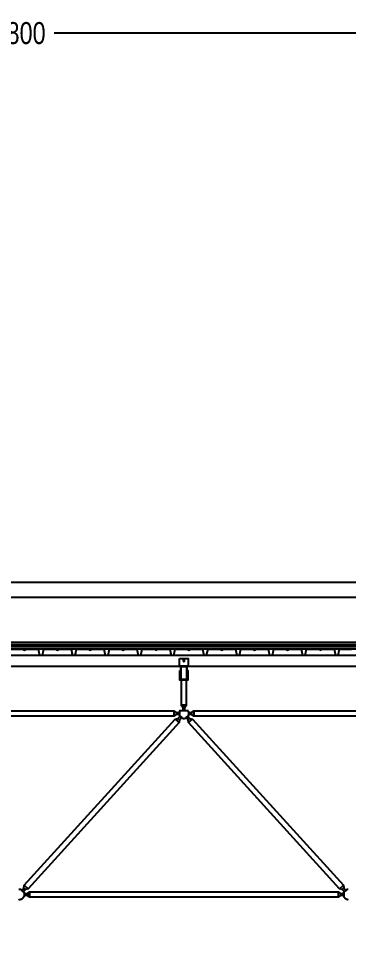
# Model space of a CAD drawing. Header units: centimetres. Extents: x 77182 to 116086, y 20619 to 33555.
# Drawn here: x 105764 to 106065, y 22503 to 23362 of the extents above; entities that cross this region are included whole.
import ezdxf

# ---------------------------------------------------------------- set-up
doc = ezdxf.new("R2010")
doc.units = ezdxf.units.CM
doc.header["$LTSCALE"] = 100
for name, color, linetype in [('A-ANNO-DIMS', 187, 'Continuous'), ('A-ELEV-02', 253, 'Continuous'), ('A-ELEV-04', 250, 'Continuous'), ('A-WALL-INSL', 249, 'Continuous'), ('A-WALL-SNWPNL', 200, 'Continuous'), ('S-STEL', 3, 'Continuous')]:
    doc.layers.add(name, color=color, linetype=linetype)
doc.styles.add('Fields_100', font='act_simplex.shx', dxfattribs={"width": 0.8, "height": 20})
doc.linetypes.add('BATTING', pattern='A,0.00254,-2.54,[134,ltypeshp.shx,S=2.54,R=0,X=-2.54,Y=0],-5.08,[134,ltypeshp.shx,S=2.54,R=180,X=2.54,Y=0],-2.54', length=10.16254)
doc.dimstyles.new('FIELDS_100', dxfattribs={"dimscale": 0, "dimtxt": 20, "dimasz": 5, "dimexe": 5, "dimexo": 5, "dimgap": 5, "dimtad": 0, "dimdec": 0, "dimzin": 0, "dimdsep": 46, "dimtxsty": 'Fields_100', "dimblk": 'DOT', "dimcen": 0.09, "dimclrt": 50, "dimadec": 0, "dimazin": 0, "dimtfac": 1, "dimtdec": 0, "dimtix": 1, "dimtofl": 0, "dimtmove": 1, "dimatfit": 3, "dimfxl": 5, "dimfxlon": 1, "dimtolj": 1, "dimtzin": 0, "dimarcsym": 0})

# ---------------------------------------------------------------- blocks, each defined once
blk = doc.blocks.new('_Dot')
at = {"color": 0, "linetype": 'ByBlock', "lineweight": -2}
blk.add_line((-0.5, 0), (-1, 0), dxfattribs=at)
at = {"color": 0, "linetype": 'ByBlock', "const_width": 0.5}
blk.add_lwpolyline([(-0.25, 0, 1), (0.25, 0, 1)], format="xyb", close=True, dxfattribs=at)
blk = doc.blocks.new('*D18')
at = {"layer": 'A-ANNO-DIMS', "color": 0, "lineweight": -2, "transparency": 16777216}
for p, q in [((104864.7, 23343.48), (104864.7, 23353.48)), ((106664.7, 23343.48), (106664.7, 23353.48)), ((104869.7, 23348.48), (105733.03, 23348.48)), ((106659.7, 23348.48), (105796.36, 23348.48))]:
    blk.add_line(p, q, dxfattribs=at)
at = {"layer": 'DEFPOINTS', "color": 0, "transparency": 16777216}
for p in [(106664.7, 23348.48), (104864.7, 22503.48), (106664.7, 22503.48)]:
    blk.add_point(p, dxfattribs=at)
at = {"layer": 'A-ANNO-DIMS', "color": 0, "lineweight": -2, "transparency": 16777216, "xscale": 5, "yscale": 5, "zscale": 5, "rotation": 180}
blk.add_blockref('_Dot', (104864.7, 23348.48), dxfattribs=at)
at = {"layer": 'A-ANNO-DIMS', "color": 0, "lineweight": -2, "transparency": 16777216, "xscale": 5, "yscale": 5, "zscale": 5}
blk.add_blockref('_Dot', (106664.7, 23348.48), dxfattribs=at)
at = {"layer": 'A-ANNO-DIMS', "color": 50, "transparency": 16777216, "insert": (105764.7, 23348.48), "char_height": 20, "attachment_point": 5, "style": 'Fields_100'}
blk.add_mtext('\\A1;1800', dxfattribs=at)

msp = doc.modelspace()

# ---------------------------------------------------------------- linework, layer by layer
at = {"layer": 'A-ELEV-02'}
for points in [[(103019.7, 22781.49), (112087.2, 22781.49)], [(103019.7, 22771.49), (112087.2, 22771.49)], [(105918.7, 22771.49), (105910.7, 22771.49)], [(105911.1, 22765.89), (105911.6, 22765.89)], [(105911.1, 22764.49), (105911.6, 22764.49)], [(105912.28, 22758.69), (105912.28, 22736.09), (105913.7, 22734.09), (105913.7, 22731.09)], [(105915.7, 22731.09), (105915.7, 22734.09), (105917.11, 22736.09), (105917.11, 22758.69)], [(105917.8, 22765.89), (105918.3, 22765.89)], [(105917.8, 22764.49), (105918.3, 22764.49)], [(105917.11, 22736.09), (105912.28, 22736.09)], [(105915.7, 22734.09), (105913.7, 22734.09)], [(105618.8, 22729.39), (105621.8, 22729.39), (105623.8, 22730.8), (105905.6, 22730.8), (105907.6, 22729.39), (105910.6, 22729.39)], [(105910.6, 22727.39), (105907.6, 22727.39), (105905.6, 22725.97), (105623.8, 22725.97), (105621.8, 22727.39), (105618.8, 22727.39)], [(105905.6, 22730.8), (105905.6, 22725.97)], [(105906.79, 22723.28), (105910.36, 22720.03)], [(105907.6, 22729.39), (105907.6, 22727.39)], [(105909.18, 22723.81), (105910.66, 22722.46)], [(105911.1, 22731.09), (105911.01, 22730.97), (105910.93, 22730.84), (105910.85, 22730.71), (105910.77, 22730.58), (105910.7, 22730.45), (105910.63, 22730.31), (105910.56, 22730.17), (105910.51, 22730.02), (105910.45, 22729.88), (105910.43, 22729.8), (105910.4, 22729.73), (105910.38, 22729.65), (105910.36, 22729.57), (105910.34, 22729.5), (105910.32, 22729.42), (105910.3, 22729.34), (105910.28, 22729.26), (105910.27, 22729.19), (105910.26, 22729.11), (105910.24, 22729.03), (105910.23, 22728.95), (105910.22, 22728.87), (105910.22, 22728.79), (105910.21, 22728.71), (105910.2, 22728.63), (105910.2, 22728.55), (105910.2, 22728.47), (105910.2, 22728.39), (105910.2, 22728.31), (105910.2, 22728.23), (105910.2, 22728.15), (105910.21, 22728.07), (105910.21, 22727.99), (105910.22, 22727.92), (105910.23, 22727.84), (105910.24, 22727.76), (105910.25, 22727.68), (105910.28, 22727.53), (105910.31, 22727.37), (105910.35, 22727.22), (105910.39, 22727.07), (105910.44, 22726.93), (105910.49, 22726.79), (105910.55, 22726.65), (105910.61, 22726.51), (105910.67, 22726.37), (105910.74, 22726.24), (105910.81, 22726.11), (105910.89, 22725.98), (105910.98, 22725.86), (105911.07, 22725.73), (105911.16, 22725.61), (105911.26, 22725.49), (105911.36, 22725.37), (105911.47, 22725.25), (105911.52, 22725.2), (105911.58, 22725.14), (105911.64, 22725.09), (105911.69, 22725.04), (105911.75, 22724.98), (105911.81, 22724.93), (105911.88, 22724.88), (105911.94, 22724.83), (105912, 22724.78), (105912.07, 22724.74), (105912.13, 22724.69), (105912.2, 22724.65), (105912.26, 22724.6), (105912.33, 22724.56), (105912.4, 22724.52), (105912.47, 22724.48), (105912.54, 22724.44), (105912.61, 22724.4), (105912.68, 22724.36), (105912.75, 22724.33), (105912.82, 22724.3), (105912.9, 22724.26), (105912.97, 22724.23), (105913.04, 22724.2), (105913.12, 22724.17), (105913.19, 22724.15), (105913.27, 22724.12), (105913.34, 22724.1), (105913.49, 22724.05), (105913.64, 22724.01), (105913.79, 22723.98), (105913.95, 22723.95), (105914.1, 22723.93), (105914.25, 22723.91), (105914.4, 22723.9), (105914.55, 22723.89), (105914.7, 22723.89), (105914.85, 22723.89), (105915, 22723.9), (105915.15, 22723.91), (105915.3, 22723.93), (105915.45, 22723.95), (105915.6, 22723.98), (105915.75, 22724.01), (105915.9, 22724.05), (105916.05, 22724.1), (105916.13, 22724.12), (105916.2, 22724.15), (105916.28, 22724.17), (105916.35, 22724.2), (105916.43, 22724.23), (105916.5, 22724.26), (105916.57, 22724.3), (105916.64, 22724.33), (105916.71, 22724.36), (105916.79, 22724.4), (105916.86, 22724.44), (105916.93, 22724.48), (105916.99, 22724.52), (105917.06, 22724.56), (105917.13, 22724.6), (105917.2, 22724.65), (105917.26, 22724.69), (105917.33, 22724.74), (105917.39, 22724.78), (105917.46, 22724.83), (105917.52, 22724.88), (105917.58, 22724.93), (105917.64, 22724.98), (105917.7, 22725.04), (105917.76, 22725.09), (105917.82, 22725.14), (105917.87, 22725.2), (105917.93, 22725.25), (105918.04, 22725.37), (105918.14, 22725.49), (105918.24, 22725.61), (105918.33, 22725.73), (105918.42, 22725.86), (105918.5, 22725.98), (105918.58, 22726.11), (105918.65, 22726.24), (105918.72, 22726.37), (105918.79, 22726.51), (105918.85, 22726.65), (105918.9, 22726.79), (105918.95, 22726.93), (105919, 22727.07), (105919.04, 22727.22), (105919.08, 22727.37), (105919.11, 22727.53), (105919.14, 22727.68), (105919.15, 22727.76), (105919.16, 22727.84), (105919.17, 22727.92), (105919.18, 22727.99), (105919.19, 22728.07), (105919.19, 22728.15), (105919.19, 22728.23), (105919.2, 22728.31), (105919.2, 22728.39), (105919.2, 22728.47), (105919.19, 22728.55), (105919.19, 22728.63), (105919.19, 22728.71), (105919.18, 22728.79), (105919.17, 22728.87), (105919.16, 22728.95), (105919.15, 22729.03), (105919.14, 22729.11), (105919.13, 22729.19), (105919.11, 22729.26), (105919.09, 22729.34), (105919.08, 22729.42), (105919.06, 22729.5), (105919.04, 22729.57), (105919.02, 22729.65), (105918.99, 22729.73), (105918.97, 22729.8), (105918.94, 22729.88), (105918.89, 22730.02), (105918.83, 22730.17), (105918.77, 22730.31), (105918.7, 22730.45), (105918.63, 22730.58), (105918.55, 22730.71), (105918.47, 22730.84), (105918.38, 22730.97), (105918.3, 22731.09)], [(105910.57, 22726.6), (105913.31, 22724.11)], [(105910.6, 22730.24), (105910.6, 22726.53)], [(105911.1, 22731.09), (105918.3, 22731.09)], [(105916.08, 22724.11), (105918.83, 22726.6)], [(105918.73, 22722.46), (105920.21, 22723.81)], [(105918.8, 22729.39), (105921.8, 22729.39), (105923.8, 22730.8), (106205.6, 22730.8), (106207.6, 22729.39), (106210.6, 22729.39)], [(105918.8, 22730.24), (105918.8, 22726.53)], [(106210.6, 22727.39), (106207.6, 22727.39), (106205.6, 22725.97), (105923.8, 22725.97), (105921.8, 22727.39), (105918.8, 22727.39)], [(105919.03, 22720.03), (105922.61, 22723.28)], [(105921.8, 22729.39), (105921.8, 22727.39)], [(105923.8, 22730.8), (105923.8, 22725.97)], [(105768.73, 22569.31), (105770.21, 22567.97)], [(105769.03, 22571.74), (105772.61, 22568.5)], [(106056.79, 22568.5), (106060.36, 22571.74)], [(106059.18, 22567.97), (106060.66, 22569.31)], [(105763.98, 22558.94), (105764.09, 22558.93), (105764.19, 22558.92), (105764.29, 22558.9), (105764.4, 22558.9), (105764.5, 22558.89), (105764.6, 22558.89), (105764.7, 22558.89), (105764.8, 22558.89), (105764.9, 22558.89), (105765, 22558.9), (105765.1, 22558.9), (105765.2, 22558.92), (105765.31, 22558.93), (105765.41, 22558.94), (105765.52, 22558.96), (105765.62, 22558.98), (105765.73, 22559.01), (105765.83, 22559.03), (105765.94, 22559.06), (105766.04, 22559.09), (105766.15, 22559.13), (105766.25, 22559.16), (105766.35, 22559.2), (105766.46, 22559.25), (105766.56, 22559.29), (105766.66, 22559.34), (105766.76, 22559.39), (105766.86, 22559.44), (105766.96, 22559.5), (105767.06, 22559.56), (105767.16, 22559.62), (105767.26, 22559.68), (105767.35, 22559.75), (105767.44, 22559.82), (105767.53, 22559.89), (105767.62, 22559.97), (105767.71, 22560.04), (105767.8, 22560.12), (105767.88, 22560.2), (105767.96, 22560.29), (105768.04, 22560.37), (105768.12, 22560.46), (105768.19, 22560.55), (105768.26, 22560.64), (105768.33, 22560.73), (105768.4, 22560.83), (105768.46, 22560.92), (105768.53, 22561.02), (105768.58, 22561.12), (105768.64, 22561.22), (105768.69, 22561.32), (105768.75, 22561.42), (105768.79, 22561.52), (105768.84, 22561.63), (105768.88, 22561.73), (105768.92, 22561.83), (105768.96, 22561.94), (105768.99, 22562.04), (105769.02, 22562.15), (105769.05, 22562.25), (105769.08, 22562.36), (105769.1, 22562.46), (105769.12, 22562.57), (105769.14, 22562.67), (105769.16, 22562.78), (105769.17, 22562.88), (105769.18, 22562.98), (105769.19, 22563.08), (105769.19, 22563.19), (105769.2, 22563.29), (105769.2, 22563.39), (105769.2, 22563.49), (105769.19, 22563.59), (105769.19, 22563.69), (105769.18, 22563.79), (105769.17, 22563.89), (105769.16, 22564), (105769.14, 22564.1), (105769.12, 22564.21), (105769.1, 22564.31), (105769.08, 22564.41), (105769.05, 22564.52), (105769.02, 22564.62), (105768.99, 22564.73), (105768.96, 22564.83), (105768.92, 22564.94), (105768.88, 22565.04), (105768.84, 22565.15), (105768.79, 22565.25), (105768.75, 22565.35), (105768.69, 22565.45), (105768.64, 22565.55), (105768.58, 22565.65), (105768.53, 22565.75), (105768.46, 22565.85), (105768.4, 22565.94), (105768.33, 22566.04), (105768.26, 22566.13), (105768.19, 22566.22), (105768.12, 22566.31), (105768.04, 22566.4), (105767.96, 22566.49), (105767.88, 22566.57), (105767.8, 22566.65), (105767.71, 22566.73), (105767.62, 22566.81), (105767.53, 22566.88), (105767.44, 22566.95), (105767.35, 22567.02), (105767.26, 22567.09), (105767.16, 22567.15), (105767.06, 22567.21), (105766.96, 22567.27), (105766.86, 22567.33), (105766.76, 22567.38), (105766.66, 22567.43), (105766.56, 22567.48), (105766.46, 22567.53), (105766.35, 22567.57), (105766.25, 22567.61), (105766.15, 22567.65), (105766.04, 22567.68), (105765.94, 22567.71), (105765.83, 22567.74), (105765.73, 22567.77), (105765.62, 22567.79), (105765.52, 22567.81), (105765.41, 22567.83), (105765.31, 22567.84), (105765.2, 22567.86), (105765.1, 22567.87), (105765, 22567.88), (105764.9, 22567.88), (105764.8, 22567.89), (105764.7, 22567.89), (105764.6, 22567.89), (105764.5, 22567.88), (105764.4, 22567.88), (105764.29, 22567.87), (105764.19, 22567.86), (105764.09, 22567.84), (105763.98, 22567.83)], [(105766.08, 22567.67), (105768.83, 22565.17)], [(105768.8, 22564.39), (105771.8, 22564.39), (105773.8, 22565.8), (106055.6, 22565.8), (106057.6, 22564.39), (106060.6, 22564.39)], [(105768.8, 22565.24), (105768.8, 22561.53)], [(106060.6, 22562.39), (106057.6, 22562.39), (106055.6, 22560.97), (105773.8, 22560.97), (105771.8, 22562.39), (105768.8, 22562.39)], [(105771.8, 22564.39), (105771.8, 22562.39)], [(105773.8, 22565.8), (105773.8, 22560.97)], [(106055.6, 22565.8), (106055.6, 22560.97)], [(106057.6, 22564.39), (106057.6, 22562.39)], [(106064.8, 22567.89), (106064.7, 22567.89), (106064.6, 22567.89), (106064.5, 22567.88), (106064.4, 22567.88), (106064.29, 22567.87), (106064.19, 22567.86), (106064.09, 22567.84), (106063.98, 22567.83), (106063.88, 22567.81), (106063.77, 22567.79), (106063.67, 22567.77), (106063.56, 22567.74), (106063.46, 22567.71), (106063.35, 22567.68), (106063.25, 22567.65), (106063.15, 22567.61), (106063.04, 22567.57), (106062.94, 22567.53), (106062.83, 22567.48), (106062.73, 22567.43), (106062.63, 22567.38), (106062.53, 22567.33), (106062.43, 22567.27), (106062.33, 22567.21), (106062.24, 22567.15), (106062.14, 22567.09), (106062.04, 22567.02), (106061.95, 22566.95), (106061.86, 22566.88), (106061.77, 22566.81), (106061.68, 22566.73), (106061.6, 22566.65), (106061.52, 22566.57), (106061.43, 22566.49), (106061.36, 22566.4), (106061.28, 22566.31), (106061.2, 22566.22), (106061.13, 22566.13), (106061.06, 22566.04), (106061, 22565.94), (106060.93, 22565.85), (106060.87, 22565.75), (106060.81, 22565.65), (106060.75, 22565.55), (106060.7, 22565.45), (106060.65, 22565.35), (106060.6, 22565.25), (106060.56, 22565.15), (106060.51, 22565.04), (106060.47, 22564.94), (106060.44, 22564.83), (106060.4, 22564.73), (106060.37, 22564.62), (106060.34, 22564.52), (106060.32, 22564.41), (106060.29, 22564.31), (106060.27, 22564.21), (106060.25, 22564.1), (106060.24, 22564), (106060.23, 22563.89), (106060.22, 22563.79), (106060.21, 22563.69), (106060.2, 22563.59), (106060.2, 22563.49), (106060.2, 22563.39), (106060.2, 22563.29), (106060.2, 22563.19), (106060.21, 22563.08), (106060.22, 22562.98), (106060.23, 22562.88), (106060.24, 22562.78), (106060.25, 22562.67), (106060.27, 22562.57), (106060.29, 22562.46), (106060.32, 22562.36), (106060.34, 22562.25), (106060.37, 22562.15), (106060.4, 22562.04), (106060.44, 22561.94), (106060.47, 22561.83), (106060.51, 22561.73), (106060.56, 22561.63), (106060.6, 22561.52), (106060.65, 22561.42), (106060.7, 22561.32), (106060.75, 22561.22), (106060.81, 22561.12), (106060.87, 22561.02), (106060.93, 22560.92), (106061, 22560.83), (106061.06, 22560.73), (106061.13, 22560.64), (106061.2, 22560.55), (106061.28, 22560.46), (106061.36, 22560.37), (106061.43, 22560.29), (106061.52, 22560.2), (106061.6, 22560.12), (106061.68, 22560.04), (106061.77, 22559.97), (106061.86, 22559.89), (106061.95, 22559.82), (106062.04, 22559.75), (106062.14, 22559.68), (106062.24, 22559.62), (106062.33, 22559.56), (106062.43, 22559.5), (106062.53, 22559.44), (106062.63, 22559.39), (106062.73, 22559.34), (106062.83, 22559.29), (106062.94, 22559.25), (106063.04, 22559.2), (106063.15, 22559.16), (106063.25, 22559.13), (106063.35, 22559.09), (106063.46, 22559.06), (106063.56, 22559.03), (106063.67, 22559.01), (106063.77, 22558.98), (106063.88, 22558.96), (106063.98, 22558.94), (106064.09, 22558.93), (106064.19, 22558.92), (106064.29, 22558.9), (106064.4, 22558.9), (106064.5, 22558.89), (106064.6, 22558.89), (106064.7, 22558.89), (106064.8, 22558.89)], [(106060.57, 22565.17), (106063.31, 22567.67)], [(106060.6, 22565.24), (106060.6, 22561.53)]]:
    msp.add_lwpolyline(points, dxfattribs=at)
for points in [[(105910.7, 22778.49), (105918.7, 22778.49), (105918.7, 22771.19), (105910.7, 22771.19)], [(105915.4, 22776.49), (105915.4, 22776.5), (105915.4, 22776.52), (105915.4, 22776.53), (105915.39, 22776.55), (105915.39, 22776.57), (105915.39, 22776.58), (105915.39, 22776.6), (105915.39, 22776.61), (105915.38, 22776.63), (105915.38, 22776.65), (105915.37, 22776.66), (105915.37, 22776.68), (105915.37, 22776.7), (105915.36, 22776.71), (105915.35, 22776.73), (105915.35, 22776.74), (105915.34, 22776.76), (105915.33, 22776.78), (105915.33, 22776.79), (105915.32, 22776.81), (105915.31, 22776.82), (105915.3, 22776.84), (105915.29, 22776.85), (105915.28, 22776.87), (105915.27, 22776.88), (105915.26, 22776.9), (105915.25, 22776.91), (105915.24, 22776.93), (105915.23, 22776.94), (105915.22, 22776.96), (105915.21, 22776.97), (105915.19, 22776.98), (105915.18, 22776.99), (105915.17, 22777.01), (105915.15, 22777.02), (105915.14, 22777.03), (105915.12, 22777.04), (105915.11, 22777.05), (105915.1, 22777.06), (105915.08, 22777.07), (105915.07, 22777.08), (105915.05, 22777.09), (105915.03, 22777.1), (105915.02, 22777.11), (105915, 22777.12), (105914.99, 22777.12), (105914.97, 22777.13), (105914.96, 22777.14), (105914.94, 22777.14), (105914.92, 22777.15), (105914.91, 22777.15), (105914.89, 22777.16), (105914.87, 22777.16), (105914.86, 22777.17), (105914.84, 22777.17), (105914.82, 22777.17), (105914.81, 22777.18), (105914.79, 22777.18), (105914.78, 22777.18), (105914.76, 22777.18), (105914.74, 22777.19), (105914.73, 22777.19), (105914.71, 22777.19), (105914.7, 22777.19), (105914.68, 22777.19), (105914.67, 22777.19), (105914.65, 22777.19), (105914.63, 22777.18), (105914.62, 22777.18), (105914.6, 22777.18), (105914.59, 22777.18), (105914.57, 22777.17), (105914.55, 22777.17), (105914.54, 22777.17), (105914.52, 22777.16), (105914.5, 22777.16), (105914.49, 22777.15), (105914.47, 22777.15), (105914.46, 22777.14), (105914.44, 22777.14), (105914.42, 22777.13), (105914.41, 22777.12), (105914.39, 22777.12), (105914.38, 22777.11), (105914.36, 22777.1), (105914.34, 22777.09), (105914.33, 22777.08), (105914.31, 22777.07), (105914.3, 22777.06), (105914.28, 22777.05), (105914.27, 22777.04), (105914.26, 22777.03), (105914.24, 22777.02), (105914.23, 22777.01), (105914.22, 22776.99), (105914.2, 22776.98), (105914.19, 22776.97), (105914.18, 22776.96), (105914.17, 22776.94), (105914.15, 22776.93), (105914.14, 22776.91), (105914.13, 22776.9), (105914.12, 22776.88), (105914.11, 22776.87), (105914.1, 22776.85), (105914.09, 22776.84), (105914.08, 22776.82), (105914.08, 22776.81), (105914.07, 22776.79), (105914.06, 22776.78), (105914.05, 22776.76), (105914.05, 22776.74), (105914.04, 22776.73), (105914.03, 22776.71), (105914.03, 22776.7), (105914.02, 22776.68), (105914.02, 22776.66), (105914.02, 22776.65), (105914.01, 22776.63), (105914.01, 22776.61), (105914.01, 22776.6), (105914, 22776.58), (105914, 22776.57), (105914, 22776.55), (105914, 22776.53), (105914, 22776.52), (105914, 22776.5), (105914, 22776.49), (105914, 22776.47), (105914, 22776.46), (105914, 22776.44), (105914, 22776.42), (105914, 22776.41), (105914, 22776.39), (105914.01, 22776.38), (105914.01, 22776.36), (105914.01, 22776.34), (105914.02, 22776.33), (105914.02, 22776.31), (105914.02, 22776.29), (105914.03, 22776.28), (105914.03, 22776.26), (105914.04, 22776.25), (105914.05, 22776.23), (105914.05, 22776.21), (105914.06, 22776.2), (105914.07, 22776.18), (105914.08, 22776.17), (105914.08, 22776.15), (105914.09, 22776.13), (105914.1, 22776.12), (105914.11, 22776.1), (105914.12, 22776.09), (105914.13, 22776.07), (105914.14, 22776.06), (105914.15, 22776.05), (105914.17, 22776.03), (105914.18, 22776.02), (105914.19, 22776), (105914.2, 22775.99), (105914.22, 22775.98), (105914.23, 22775.97), (105914.24, 22775.95), (105914.26, 22775.94), (105914.27, 22775.93), (105914.28, 22775.92), (105914.3, 22775.91), (105914.31, 22775.9), (105914.33, 22775.89), (105914.34, 22775.88), (105914.36, 22775.87), (105914.38, 22775.86), (105914.39, 22775.86), (105914.41, 22775.85), (105914.42, 22775.84), (105914.44, 22775.84), (105914.46, 22775.83), (105914.47, 22775.82), (105914.49, 22775.82), (105914.5, 22775.81), (105914.52, 22775.81), (105914.54, 22775.81), (105914.55, 22775.8), (105914.57, 22775.8), (105914.59, 22775.8), (105914.6, 22775.79), (105914.62, 22775.79), (105914.63, 22775.79), (105914.65, 22775.79), (105914.67, 22775.79), (105914.68, 22775.79), (105914.7, 22775.79), (105914.71, 22775.79), (105914.73, 22775.79), (105914.74, 22775.79), (105914.76, 22775.79), (105914.78, 22775.79), (105914.79, 22775.79), (105914.81, 22775.8), (105914.82, 22775.8), (105914.84, 22775.8), (105914.86, 22775.81), (105914.87, 22775.81), (105914.89, 22775.81), (105914.91, 22775.82), (105914.92, 22775.82), (105914.94, 22775.83), (105914.96, 22775.84), (105914.97, 22775.84), (105914.99, 22775.85), (105915, 22775.86), (105915.02, 22775.86), (105915.03, 22775.87), (105915.05, 22775.88), (105915.07, 22775.89), (105915.08, 22775.9), (105915.1, 22775.91), (105915.11, 22775.92), (105915.12, 22775.93), (105915.14, 22775.94), (105915.15, 22775.95), (105915.17, 22775.97), (105915.18, 22775.98), (105915.19, 22775.99), (105915.21, 22776), (105915.22, 22776.02), (105915.23, 22776.03), (105915.24, 22776.05), (105915.25, 22776.06), (105915.26, 22776.07), (105915.27, 22776.09), (105915.28, 22776.1), (105915.29, 22776.12), (105915.3, 22776.13), (105915.31, 22776.15), (105915.32, 22776.17), (105915.33, 22776.18), (105915.33, 22776.2), (105915.34, 22776.21), (105915.35, 22776.23), (105915.35, 22776.25), (105915.36, 22776.26), (105915.37, 22776.28), (105915.37, 22776.29), (105915.37, 22776.31), (105915.38, 22776.33), (105915.38, 22776.34), (105915.39, 22776.36), (105915.39, 22776.38), (105915.39, 22776.39), (105915.39, 22776.41), (105915.39, 22776.42), (105915.4, 22776.44), (105915.4, 22776.46), (105915.4, 22776.47)], [(105911.1, 22767.69), (105911.6, 22767.69), (105911.6, 22759.19), (105917.8, 22759.19), (105917.8, 22767.69), (105918.3, 22767.69), (105918.3, 22758.69), (105911.1, 22758.69)], [(105766.72, 22567.09), (105768.73, 22569.31), (105769.03, 22571.74), (105906.79, 22723.28), (105909.18, 22723.81), (105911.2, 22726.03), (105912.68, 22724.68), (105910.66, 22722.46), (105910.36, 22720.03), (105772.61, 22568.5), (105770.21, 22567.97), (105768.2, 22565.75)], [(106061.2, 22565.75), (106059.18, 22567.97), (106056.79, 22568.5), (105919.03, 22720.03), (105918.73, 22722.46), (105916.72, 22724.68), (105918.2, 22726.03), (105920.21, 22723.81), (105922.61, 22723.28), (106060.36, 22571.74), (106060.66, 22569.31), (106062.68, 22567.09)]]:
    msp.add_lwpolyline(points, close=True, dxfattribs=at)
at = {"layer": 'A-ELEV-04'}
for p, q in [((112125.24, 22847.63), (92209.45, 22847.63)), ((94028.29, 22834.5), (112086.65, 22834.5))]:
    msp.add_line(p, q, dxfattribs=at)
at = {"layer": 'A-WALL-INSL', "ltscale": 0.002, "const_width": 0.2}
msp.add_lwpolyline([(112094.7, 22794.99), (94022.2, 22794.99)], dxfattribs=at)
at = {"layer": 'A-WALL-INSL', "linetype": 'BATTING', "ltscale": 0.002}
for points in [[(112094.7, 22792.99), (94022.2, 22792.99)], [(112094.7, 22788.99), (94022.2, 22788.99)]]:
    msp.add_lwpolyline(points, dxfattribs=at)
at = {"layer": 'A-WALL-INSL', "ltscale": 0.002}
for points in [[(112094.7, 22790.99), (94022.2, 22790.99)], [(112094.7, 22786.99), (94022.2, 22786.99)]]:
    msp.add_lwpolyline(points, dxfattribs=at)
at = {"layer": 'A-WALL-SNWPNL', "ltscale": 100}
for points in [[(105756.74, 22786.99), (105767.74, 22786.99), (105769.24, 22785.99), (105770.74, 22786.99), (105781.74, 22786.99), (105782.99, 22781.49), (105785.49, 22781.49), (105786.74, 22786.99), (105797.74, 22786.99), (105799.24, 22785.99), (105800.74, 22786.99), (105811.74, 22786.99), (105812.99, 22781.49), (105815.49, 22781.49), (105815.93, 22783.44)], [(105812.54, 22783.44), (105812.99, 22781.49), (105815.49, 22781.49), (105816.74, 22786.99), (105827.74, 22786.99), (105829.24, 22785.99), (105830.74, 22786.99), (105841.74, 22786.99), (105842.99, 22781.49), (105845.49, 22781.49), (105846.74, 22786.99), (105857.74, 22786.99), (105859.24, 22785.99), (105860.74, 22786.99), (105871.74, 22786.99), (105872.99, 22781.49), (105875.49, 22781.49), (105876.74, 22786.99), (105887.74, 22786.99), (105889.24, 22785.99), (105890.74, 22786.99), (105901.74, 22786.99), (105902.99, 22781.49), (105905.49, 22781.49), (105905.93, 22783.44)], [(105902.54, 22783.44), (105902.99, 22781.49), (105905.49, 22781.49), (105906.74, 22786.99), (105917.74, 22786.99), (105919.24, 22785.99), (105920.74, 22786.99), (105931.74, 22786.99), (105932.99, 22781.49), (105935.49, 22781.49), (105936.74, 22786.99), (105947.74, 22786.99), (105949.24, 22785.99), (105950.74, 22786.99), (105961.74, 22786.99), (105962.99, 22781.49), (105965.49, 22781.49), (105966.74, 22786.99), (105977.74, 22786.99), (105979.24, 22785.99), (105980.74, 22786.99), (105991.74, 22786.99), (105992.99, 22781.49), (105995.49, 22781.49), (105995.93, 22783.44)], [(105992.54, 22783.44), (105992.99, 22781.49), (105995.49, 22781.49), (105996.74, 22786.99), (106007.74, 22786.99), (106009.24, 22785.99), (106010.74, 22786.99), (106021.74, 22786.99), (106022.99, 22781.49), (106025.49, 22781.49), (106026.74, 22786.99), (106037.74, 22786.99), (106039.24, 22785.99), (106040.74, 22786.99), (106051.74, 22786.99), (106052.99, 22781.49), (106055.49, 22781.49), (106056.74, 22786.99), (106067.74, 22786.99)]]:
    msp.add_lwpolyline(points, dxfattribs=at)
at = {"layer": 'S-STEL'}
msp.add_lwpolyline([(105917.7, 22759.19), (105917.7, 22771.19), (105911.7, 22771.19), (105911.7, 22759.19)], dxfattribs=at)
msp.add_lwpolyline([(105917.4, 22770.89), (105912, 22770.89), (105912, 22759.49), (105917.4, 22759.49)], close=True, dxfattribs=at)

# ---------------------------------------------------------------- dimensions: what is measured, and where the dimension line sits
at = {"layer": 'A-ANNO-DIMS'}
dim = msp.add_linear_dim(base=(106664.7, 23348.48), p1=(104864.7, 22503.48), p2=(106664.7, 22503.48), dimstyle='FIELDS_100', override={"dimscale": 1}, dxfattribs=at)
dim.commit()
dim.dimension.update_dxf_attribs({"geometry": '*D18', "text_midpoint": (105764.7, 23348.48)})

doc.saveas('drawing.dxf')
